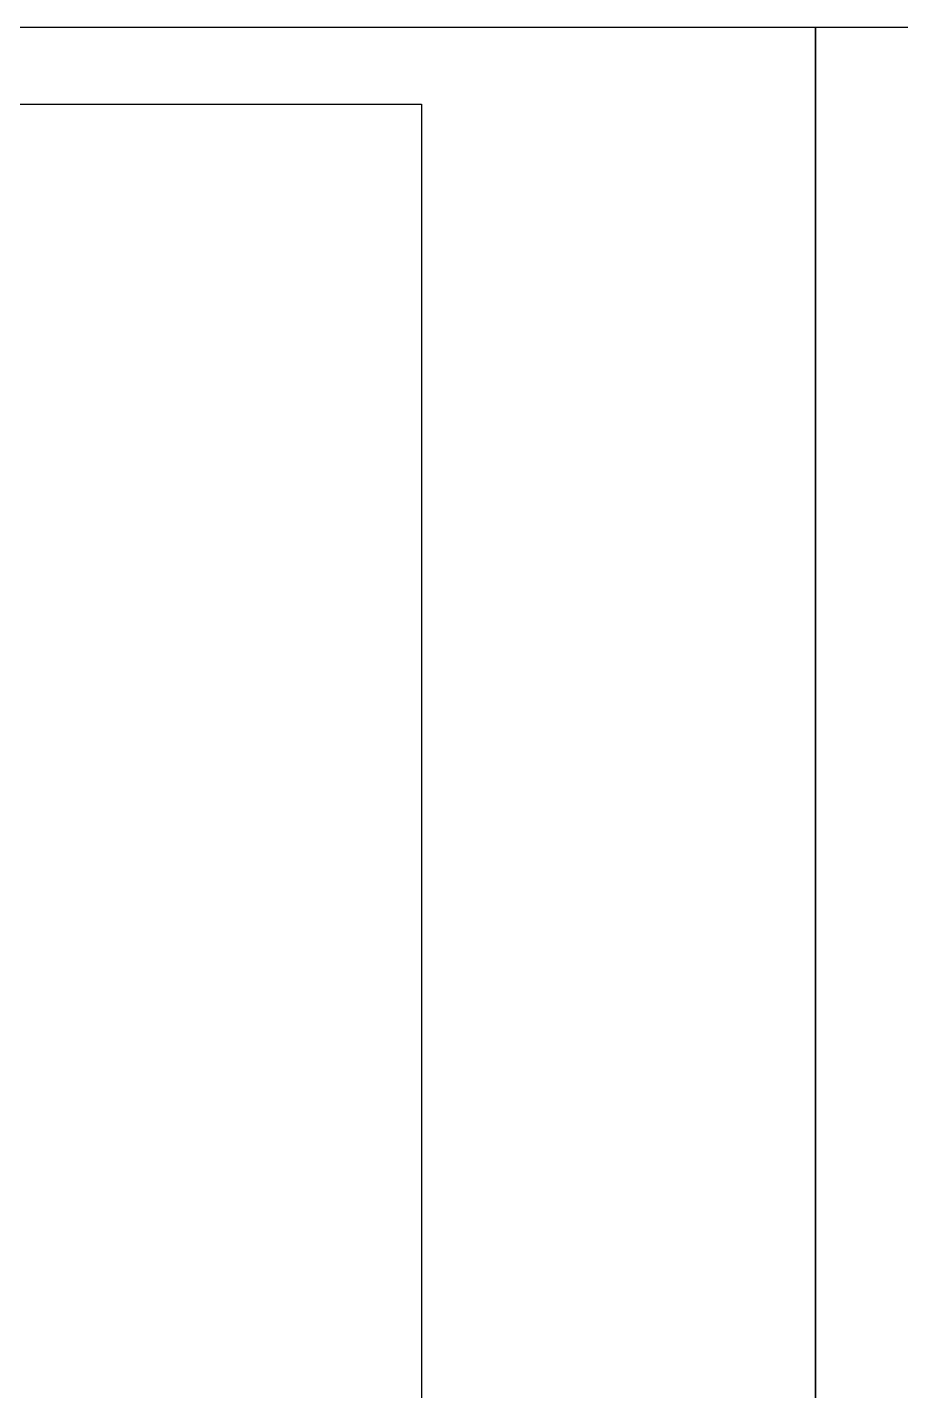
# Model space of a CAD drawing. Header units: millimetres. Extents: x 61566 to 667441, y 0 to 118800.
# Drawn here: x 293399 to 341050, y 44468 to 118800 of the extents above; entities that cross this region are included whole.
import ezdxf

# ---------------------------------------------------------------- set-up
doc = ezdxf.new("R2010")
doc.units = ezdxf.units.MM
doc.header["$LTSCALE"] = 200
doc.layers.get('DEFPOINTS').update_dxf_attribs({"color": 137})
doc.layers.add('WALL-D', color=3, linetype='Continuous')

# ---------------------------------------------------------------- blocks, each defined once
blk = doc.blocks.new('sheet-line')
at = {"layer": 'DEFPOINTS'}
blk.add_lwpolyline([(168200, -356400), (0, -356400), (0, -237600), (168200, -237600)], close=True, dxfattribs=at)

msp = doc.modelspace()

# ---------------------------------------------------------------- linework, layer by layer
at = {"layer": 'DEFPOINTS'}
msp.add_lwpolyline([(177500, 114600), (314900, 114600), (314900, 4200), (177500, 4200)], close=True, dxfattribs=at)
msp.add_lwpolyline([(177500, 114600), (314900, 114600), (314900, 4200), (177500, 4200)], close=True, dxfattribs=at)

# ---------------------------------------------------------------- block references
at = {"layer": 'WALL-D'}
for p in [(168200, 356400), (168200, 356400), (336400, 356400), (336400, 356400)]:
    msp.add_blockref('sheet-line', p, dxfattribs=at)

doc.saveas('drawing.dxf')
